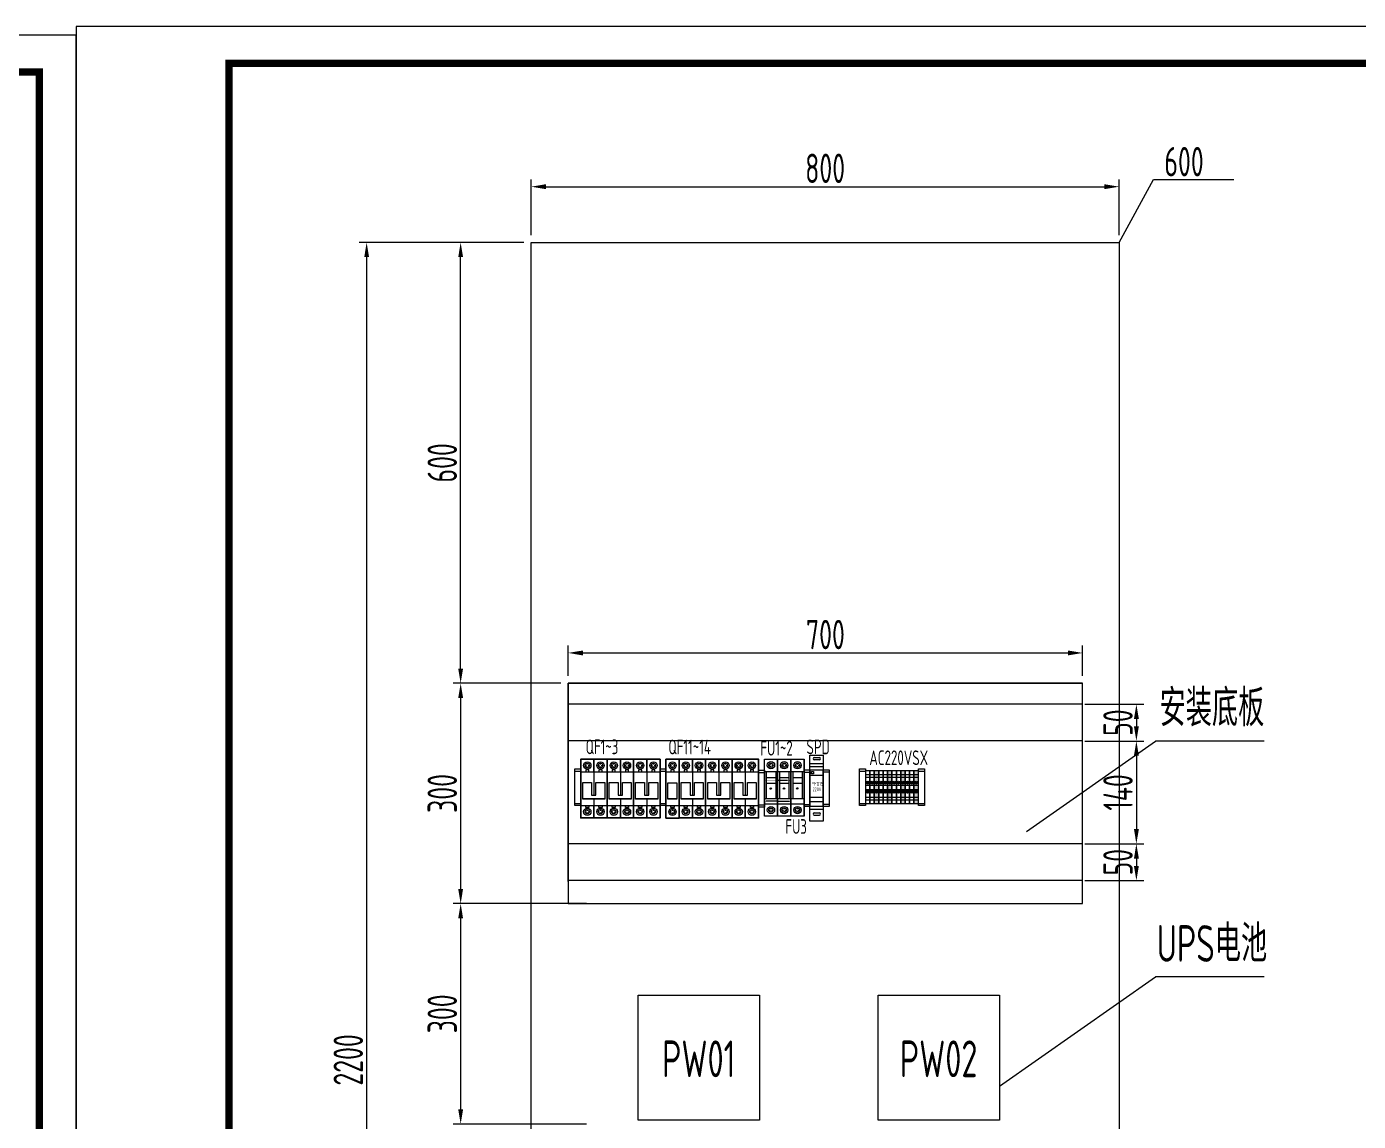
# Model space of a CAD drawing. Header units: millimetres. Extents: x 30557 to 235556, y -116603 to -73383.
# Drawn here: x 171200 to 173012, y -92186 to -90695 of the extents above; entities that cross this region are included whole.
import ezdxf
from ezdxf.enums import TextEntityAlignment as Align

# ---------------------------------------------------------------- set-up
doc = ezdxf.new("R2010")
doc.units = ezdxf.units.MM
for name, color, linetype in [('1', 3, 'Continuous'), ('AXIS', 4, 'Continuous'), ('文本层', 2, 'Continuous')]:
    doc.layers.add(name, color=color, linetype=linetype)
doc.layers.add('_0', color=7, linetype='Continuous', lineweight=25)
doc.layers.add('_Drawing', color=7, linetype='Continuous', lineweight=25)
doc.styles.add('supcon', font='sceie.shx', dxfattribs={"width": 0.75, "height": 40, "bigfont": 'sceic.shx'})
doc.dimstyles.new('supcon', dxfattribs={"dimtxt": 20, "dimasz": 20, "dimexe": 10, "dimexo": 10, "dimgap": 5, "dimtad": 1, "dimtoh": 1, "dimdec": 0, "dimzin": 0, "dimdsep": 46, "dimtxsty": 'supcon', "dimcen": 0.09, "dimclrd": 2, "dimclre": 2, "dimclrt": 2, "dimadec": 0, "dimazin": 0, "dimtfac": 1, "dimtdec": 0, "dimtofl": 0, "dimtmove": 0, "dimatfit": 3, "dimfxl": 1, "dimtolj": 1, "dimtzin": 0, "dimarcsym": 0})

# ---------------------------------------------------------------- blocks, each defined once
blk = doc.blocks.new('supcon图框')
at = {"linetype": 'Continuous'}
for p, q in [((6145.7, 4361.7), (1987.7, 4361.7)), ((1987.7, 4361.7), (1987.7, 1421.7)), ((6145.7, 1421.7), (6145.7, 4361.7))]:
    blk.add_line(p, q, dxfattribs=at)
at = {"linetype": 'Continuous', "const_width": 10}
blk.add_lwpolyline([(2195.7, 4311.7), (6095.7, 4311.7), (6095.7, 1471.7), (2195.7, 1471.7)], close=True, dxfattribs=at)
blk = doc.blocks.new('*D340')
at = {"layer": '_Drawing', "color": 2, "linetype": 'Continuous', "lineweight": -2}
for p, q in [((171876.3, -90989.2), (171652.5, -90989.2)), ((171662.5, -91009.2), (171662.5, -93169.2)), ((171876.3, -93189.2), (171652.5, -93189.2))]:
    blk.add_line(p, q, dxfattribs=at)
at = {"layer": '_Drawing', "color": 2}
for points in [[(171665.8, -91009.2), (171659.2, -91009.2), (171662.5, -90989.2)], [(171659.2, -93169.2), (171665.8, -93169.2), (171662.5, -93189.2)]]:
    blk.add_solid(points, dxfattribs=at)
at = {"layer": 'DEFPOINTS', "color": 0}
for p in [(171886.3, -90989.2), (171662.5, -93189.2), (171886.3, -93189.2)]:
    blk.add_point(p, dxfattribs=at)
at = {"layer": '_Drawing', "color": 2, "insert": (171637.5, -92101.9), "char_height": 40, "attachment_point": 5, "rotation": 90, "style": 'supcon'}
blk.add_mtext('\\A1;2200', dxfattribs=at)
blk = doc.blocks.new('*D341')
at = {"layer": '_Drawing', "color": 2, "linetype": 'Continuous', "lineweight": -2}
for p, q in [((171886.3, -90979.2), (171886.3, -90903.3)), ((172686.3, -90979.2), (172686.3, -90903.3)), ((171906.3, -90913.3), (172666.3, -90913.3))]:
    blk.add_line(p, q, dxfattribs=at)
at = {"layer": '_Drawing', "color": 2}
for points in [[(171906.3, -90909.9), (171906.3, -90916.6), (171886.3, -90913.3)], [(172666.3, -90916.6), (172666.3, -90909.9), (172686.3, -90913.3)]]:
    blk.add_solid(points, dxfattribs=at)
at = {"layer": 'DEFPOINTS', "color": 0}
for p in [(172686.3, -90913.3), (171886.3, -90989.2), (172686.3, -90989.2)]:
    blk.add_point(p, dxfattribs=at)
at = {"layer": '_Drawing', "color": 2, "insert": (172286.3, -90888.3), "char_height": 40, "attachment_point": 5, "style": 'supcon'}
blk.add_mtext('\\A1;800', dxfattribs=at)
blk = doc.blocks.new('*D345')
at = {"color": 2, "lineweight": -2}
for p, q in [((171876.3, -90989.2), (171780.4, -90989.2)), ((171790.4, -91569.2), (171790.4, -91009.2)), ((171926.7, -91589.2), (171780.4, -91589.2))]:
    blk.add_line(p, q, dxfattribs=at)
at = {"color": 2}
for points in [[(171793.7, -91009.2), (171787.1, -91009.2), (171790.4, -90989.2)], [(171787.1, -91569.2), (171793.7, -91569.2), (171790.4, -91589.2)]]:
    blk.add_solid(points, dxfattribs=at)
at = {"layer": 'DEFPOINTS', "color": 0}
for p in [(171790.4, -90989.2), (171886.3, -90989.2), (171936.7, -91589.2)]:
    blk.add_point(p, dxfattribs=at)
at = {"color": 2, "insert": (171765.4, -91289.2), "char_height": 40, "attachment_point": 5, "rotation": 90, "style": 'supcon'}
blk.add_mtext('\\A1;600', dxfattribs=at)
blk = doc.blocks.new('2P空开')
at = {"ltscale": 100}
for p, q in [((6397.4, 37021.3), (6397.4, 36972.3)), ((6397.4, 37021.3), (6397.4, 36972.3)), ((6397.4, 37021.3), (6397.4, 36972.3)), ((6397.4, 37021.3), (6397.4, 36972.3)), ((6397.4, 37021.3), (6397.4, 36972.3)), ((6415.4, 37021.3), (6415.4, 36941.3)), ((6415.4, 37021.3), (6415.4, 36941.3)), ((6415.4, 37021.3), (6415.4, 36941.3)), ((6415.4, 37021.3), (6415.4, 36941.3)), ((6379.4, 37004.3), (6397.4, 37004.3)), ((6385.4, 37012.8), (6387.2, 37012.8)), ((6388.4, 37013.9), (6388.4, 37015.8)), ((6388.4, 37009.8), (6388.4, 37011.6)), ((6389.5, 37012.8), (6391.4, 37012.8)), ((6397.4, 37004.3), (6415.4, 37004.3)), ((6403.4, 37012.8), (6405.2, 37012.8)), ((6406.4, 37013.9), (6406.4, 37015.8)), ((6406.4, 37009.8), (6406.4, 37011.6)), ((6407.5, 37012.8), (6409.4, 37012.8)), ((6397.4, 36966.9), (6397.4, 36941.3)), ((6397.4, 36966.9), (6397.4, 36941.3)), ((6397.4, 36966.9), (6397.4, 36941.3)), ((6397.4, 36966.9), (6397.4, 36941.3)), ((6397.4, 36966.9), (6397.4, 36941.3)), ((6379.4, 36958.3), (6397.4, 36958.3)), ((6385.4, 36949.8), (6387.2, 36949.8)), ((6388.4, 36958.3), (6393.5, 36958.3)), ((6388.4, 36952.8), (6388.4, 36950.9)), ((6388.4, 36948.6), (6388.4, 36946.8)), ((6389.5, 36949.8), (6391.4, 36949.8)), ((6397.4, 36958.3), (6415.4, 36958.3)), ((6403.4, 36949.8), (6405.2, 36949.8)), ((6406.4, 36958.3), (6411.5, 36958.3)), ((6406.4, 36952.8), (6406.4, 36950.9)), ((6406.4, 36948.6), (6406.4, 36946.8)), ((6407.5, 36949.8), (6409.4, 36949.8))]:
    blk.add_line(p, q, dxfattribs=at)
for p, q in [((6382.2, 36989.4), (6394.2, 36989.4)), ((6382.2, 36966.9), (6382.2, 36989.4)), ((6394.2, 36989.4), (6394.2, 36972.3)), ((6400.2, 36989.4), (6412.2, 36989.4)), ((6400.2, 36972.3), (6400.2, 36989.4)), ((6412.2, 36989.4), (6412.2, 36966.9)), ((6382.2, 36968), (6397.4, 36968)), ((6397.4, 36966.9), (6382.2, 36966.9)), ((6394.2, 36972.3), (6397.4, 36972.3)), ((6397.4, 36972.3), (6400.2, 36972.3)), ((6397.4, 36968), (6412.2, 36968)), ((6412.2, 36966.9), (6397.4, 36966.9))]:
    blk.add_line(p, q)
at = {"lineweight": 30}
for points in [[(6397.4, 36941.3), (6379.4, 36941.3), (6379.4, 37021.3), (6397.4, 37021.3)], [(6397.4, 37021.3), (6415.4, 37021.3), (6415.4, 36941.3), (6397.4, 36941.3)]]:
    blk.add_lwpolyline(points, dxfattribs=at)
at = {"ltscale": 100}
for points in [[(6397.4, 37004.3), (6397.4, 37021.3), (6379.4, 37021.3), (6379.4, 37004.3)], [(6397.4, 37004.3), (6397.4, 37021.3)], [(6397.4, 37021.3), (6397.4, 37004.3)], [(6415.4, 37004.3), (6415.4, 37021.3), (6397.4, 37021.3), (6397.4, 37004.3)], [(6379.4, 36958.3), (6379.4, 36941.3), (6397.4, 36941.3), (6397.4, 36958.3)], [(6397.4, 36958.3), (6397.4, 36941.3)], [(6397.4, 36941.3), (6397.4, 36958.3)], [(6397.4, 36958.3), (6397.4, 36941.3), (6415.4, 36941.3), (6415.4, 36958.3)]]:
    blk.add_lwpolyline(points, dxfattribs=at)
at = {"ltscale": 100, "const_width": 1}
for points in [[(6385.4, 37012.8), (6387.2, 37012.8)], [(6388.4, 37013.9), (6388.4, 37015.8)], [(6388.4, 37009.8), (6388.4, 37011.6)], [(6389.5, 37012.8), (6391.4, 37012.8)], [(6403.4, 37012.8), (6405.2, 37012.8)], [(6406.4, 37013.9), (6406.4, 37015.8)], [(6406.4, 37009.8), (6406.4, 37011.6)], [(6407.5, 37012.8), (6409.4, 37012.8)], [(6385.4, 36949.8), (6387.2, 36949.8)], [(6388.4, 36952.8), (6388.4, 36950.9)], [(6388.4, 36948.6), (6388.4, 36946.8)], [(6389.5, 36949.8), (6391.4, 36949.8)], [(6403.4, 36949.8), (6405.2, 36949.8)], [(6406.4, 36952.8), (6406.4, 36950.9)], [(6406.4, 36948.6), (6406.4, 36946.8)], [(6407.5, 36949.8), (6409.4, 36949.8)]]:
    blk.add_lwpolyline(points, dxfattribs=at)
at = {"ltscale": 100}
for points in [[(6386.3, 37004.3), (6390.5, 37004.3), (6390.5, 37006.8), (6386.3, 37006.8)], [(6404.3, 37004.3), (6408.5, 37004.3), (6408.5, 37006.8), (6404.3, 37006.8)], [(6386.3, 36958.3), (6390.5, 36958.3), (6390.5, 36955.7), (6386.3, 36955.7)], [(6404.3, 36958.3), (6408.5, 36958.3), (6408.5, 36955.7), (6404.3, 36955.7)]]:
    blk.add_lwpolyline(points, close=True, dxfattribs=at)
for centre, radius in [((6388.4, 37012.8), 5), ((6388.4, 37012.8), 3), ((6406.4, 37012.8), 5), ((6406.4, 37012.8), 3), ((6388.4, 36949.8), 5), ((6388.4, 36949.8), 3), ((6406.4, 36949.8), 5), ((6406.4, 36949.8), 3)]:
    blk.add_circle(centre, radius, dxfattribs=at)
at = {"layer": '1'}
for points in [[(6379.4, 37021.3), (6397.4, 37021.3)], [(6397.4, 37021.3), (6415.4, 37021.3)], [(6397.4, 37021.3), (6397.4, 37021.3)]]:
    blk.add_lwpolyline(points, dxfattribs=at)
at = {"layer": '_0'}
for points in [[(6397.4, 36941.3), (6379.4, 36941.3), (6379.4, 37021.3), (6397.4, 37021.3)], [(6397.4, 37021.3), (6415.4, 37021.3), (6415.4, 36941.3), (6397.4, 36941.3)]]:
    blk.add_lwpolyline(points, dxfattribs=at)
at = {"layer": 'AXIS', "linetype": 'ByBlock'}
blk.add_line((6379.4, 37021.3), (6397.4, 37021.3), dxfattribs=at)
blk = doc.blocks.new('1P空开')
at = {"ltscale": 100}
for p, q in [((6471.5, 37008.8), (6473.4, 37008.8)), ((6474.5, 37010), (6474.5, 37011.8)), ((6474.5, 37005.8), (6474.5, 37007.7)), ((6475.7, 37008.8), (6477.5, 37008.8)), ((6483.5, 37017.3), (6483.5, 36954.3)), ((6483.5, 37017.3), (6483.5, 36954.3)), ((6483.5, 37017.3), (6483.5, 36954.3)), ((6483.5, 37017.3), (6483.5, 36954.3)), ((6483.5, 37017.3), (6483.5, 36954.3)), ((6465.5, 37000.3), (6483.5, 37000.3)), ((6465.5, 36954.3), (6483.5, 36954.3)), ((6474.5, 36954.3), (6479.7, 36954.3)), ((6474.5, 36948.8), (6474.5, 36947)), ((6471.5, 36945.8), (6473.4, 36945.8)), ((6474.5, 36944.7), (6474.5, 36942.8)), ((6475.7, 36945.8), (6477.5, 36945.8))]:
    blk.add_line(p, q, dxfattribs=at)
for p, q in [((6468.4, 36985.4), (6480.4, 36985.4)), ((6468.4, 36963), (6468.4, 36985.4)), ((6480.4, 36985.4), (6480.4, 36963)), ((6468.4, 36964.1), (6480.4, 36964.1)), ((6480.4, 36963), (6468.4, 36963))]:
    blk.add_line(p, q)
at = {"lineweight": 30}
blk.add_lwpolyline([(6483.5, 36937.3), (6465.5, 36937.3), (6465.5, 37017.3), (6483.5, 37017.3)], dxfattribs=at)
at = {"ltscale": 100}
for points in [[(6483.5, 37000.3), (6483.5, 37017.3), (6465.5, 37017.3), (6465.5, 37000.3)], [(6483.5, 37000.3), (6483.5, 37017.3)], [(6483.5, 37017.3), (6483.5, 37000.3)], [(6465.5, 36954.3), (6465.5, 36937.3), (6483.5, 36937.3), (6483.5, 36954.3)], [(6483.5, 36954.3), (6483.5, 36937.3)], [(6483.5, 36937.3), (6483.5, 36954.3)]]:
    blk.add_lwpolyline(points, dxfattribs=at)
at = {"ltscale": 100, "const_width": 1}
for points in [[(6471.5, 37008.8), (6473.4, 37008.8)], [(6474.5, 37010), (6474.5, 37011.8)], [(6474.5, 37005.8), (6474.5, 37007.7)], [(6475.7, 37008.8), (6477.5, 37008.8)], [(6474.5, 36948.8), (6474.5, 36947)], [(6471.5, 36945.8), (6473.4, 36945.8)], [(6474.5, 36944.7), (6474.5, 36942.8)], [(6475.7, 36945.8), (6477.5, 36945.8)]]:
    blk.add_lwpolyline(points, dxfattribs=at)
at = {"ltscale": 100}
for points in [[(6472.4, 37000.3), (6476.6, 37000.3), (6476.6, 37002.9), (6472.4, 37002.9)], [(6472.4, 36954.3), (6476.6, 36954.3), (6476.6, 36951.8), (6472.4, 36951.8)]]:
    blk.add_lwpolyline(points, close=True, dxfattribs=at)
for centre, radius in [((6474.5, 37008.8), 5), ((6474.5, 37008.8), 3), ((6474.5, 36945.8), 5), ((6474.5, 36945.8), 3)]:
    blk.add_circle(centre, radius, dxfattribs=at)
at = {"layer": '1'}
for points in [[(6465.5, 37017.3), (6483.5, 37017.3)], [(6483.5, 37017.3), (6483.5, 37017.3)]]:
    blk.add_lwpolyline(points, dxfattribs=at)
at = {"layer": '_0'}
blk.add_lwpolyline([(6483.5, 36937.3), (6465.5, 36937.3), (6465.5, 37017.3), (6483.5, 37017.3)], dxfattribs=at)
at = {"layer": 'AXIS', "linetype": 'ByBlock'}
blk.add_line((6465.5, 37017.3), (6483.5, 37017.3), dxfattribs=at)
blk = doc.blocks.new('固定块')
for p, q in [((516096.3, 339845.1), (516104.3, 339845.1)), ((516096.3, 339795.1), (516096.3, 339845.1)), ((516096.3, 339842.1), (516104.3, 339842.1)), ((516104.3, 339845.1), (516104.3, 339795.1)), ((516096.3, 339798.1), (516104.3, 339798.1)), ((516104.3, 339795.1), (516096.3, 339795.1))]:
    blk.add_line(p, q)
blk = doc.blocks.new('SAKDU2.5')
at = {"color": 253}
for p, q in [((516132.1, 339835.7), (516138.1, 339835.7)), ((516132.1, 339832.2), (516138.1, 339832.2)), ((516133.4, 339824.8), (516136.8, 339824.8)), ((516133.4, 339824.5), (516136.8, 339824.5)), ((516132.1, 339821.4), (516138.1, 339821.4)), ((516132.1, 339815.4), (516138.1, 339815.4)), ((516132.1, 339804.7), (516138.1, 339804.7)), ((516133.4, 339812.3), (516136.8, 339812.3)), ((516133.4, 339812), (516136.8, 339812)), ((516132.1, 339801.2), (516138.1, 339801.2))]:
    blk.add_line(p, q, dxfattribs=at)
at = {"color": 253, "lineweight": -3}
blk.add_lwpolyline([(516132.1, 339796.2), (516138.1, 339796.2), (516138.1, 339840.7), (516132.1, 339840.7)], close=True, dxfattribs=at)
at = {"color": 253}
for centre, radius in [((516135.1, 339824.7), 2), ((516135.1, 339824.7), 1.7), ((516135.1, 339812.2), 2), ((516135.1, 339812.2), 1.7)]:
    blk.add_circle(centre, radius, dxfattribs=at)
blk = doc.blocks.new('SAKPE2.5')
h = blk.add_hatch(color=102)
h.dxf.hatch_style = 1
h.paths.add_polyline_path([(516130.2, 339840.7), (516127.2, 339840.7), (516127.2, 339835.7), (516130.2, 339835.7)])
h.paths.add_polyline_path([(516130.2, 339835.7), (516127.2, 339835.7), (516127.2, 339832.2), (516130.2, 339832.2)])
h.paths.add_polyline_path([(516130.2, 339832.2), (516127.2, 339832.2), (516127.2, 339821.4), (516130.2, 339821.4), (516130.2, 339822.7, -0.414214), (516128.2, 339824.7, -0.414214), (516130.2, 339826.7)])
h.paths.add_polyline_path([(516130.2, 339821.4), (516127.2, 339821.4), (516127.2, 339815.4), (516130.2, 339815.4)])
h.paths.add_polyline_path([(516130.2, 339814.2), (516130.2, 339815.4), (516127.2, 339815.4), (516127.2, 339804.7), (516130.2, 339804.7), (516130.2, 339810.2, -0.414214), (516128.2, 339812.2, -0.414214)])
h.paths.add_polyline_path([(516130.2, 339804.7), (516127.2, 339804.7), (516127.2, 339801.2), (516130.2, 339801.2)])
h.paths.add_polyline_path([(516130.2, 339801.2), (516127.2, 339801.2), (516127.2, 339796.2), (516130.2, 339796.2)])
h = blk.add_hatch(color=2)
h.dxf.hatch_style = 1
h.paths.add_polyline_path([(516133.2, 339840.7), (516130.2, 339840.7), (516130.2, 339835.7), (516133.2, 339835.7)])
h.paths.add_polyline_path([(516133.2, 339835.7), (516130.2, 339835.7), (516130.2, 339832.2), (516133.2, 339832.2)])
h.paths.add_polyline_path([(516133.2, 339832.2), (516130.2, 339832.2), (516130.2, 339826.7, -0.414214), (516132.2, 339824.7, -0.414214), (516130.2, 339822.7), (516130.2, 339821.4), (516133.2, 339821.4)])
h.paths.add_polyline_path([(516133.2, 339821.4), (516130.2, 339821.4), (516130.2, 339815.4), (516133.2, 339815.4)])
h.paths.add_polyline_path([(516133.2, 339815.4), (516130.2, 339815.4), (516130.2, 339814.2, -0.414214), (516132.2, 339812.2, -0.414214), (516130.2, 339810.2), (516130.2, 339804.7), (516133.2, 339804.7)])
h.paths.add_polyline_path([(516133.2, 339804.7), (516130.2, 339804.7), (516130.2, 339801.2), (516133.2, 339801.2)])
h.paths.add_polyline_path([(516133.2, 339801.2), (516130.2, 339801.2), (516130.2, 339796.2), (516133.2, 339796.2)])
for p, q in [((516127.2, 339835.7), (516133.2, 339835.7)), ((516127.2, 339832.2), (516133.2, 339832.2)), ((516128.6, 339824.8), (516131.9, 339824.8)), ((516128.6, 339824.5), (516131.9, 339824.5)), ((516127.2, 339821.4), (516133.2, 339821.4)), ((516127.2, 339815.4), (516133.2, 339815.4)), ((516127.2, 339804.7), (516133.2, 339804.7)), ((516128.6, 339812.3), (516131.9, 339812.3)), ((516128.6, 339812), (516131.9, 339812)), ((516127.2, 339801.2), (516133.2, 339801.2))]:
    blk.add_line(p, q)
at = {"lineweight": -3}
blk.add_lwpolyline([(516127.2, 339796.2), (516133.2, 339796.2), (516133.2, 339840.7), (516127.2, 339840.7)], close=True, dxfattribs=at)
for centre, radius in [((516130.2, 339824.7), 2), ((516130.2, 339824.7), 1.7), ((516130.2, 339812.2), 2), ((516130.2, 339812.2), 1.7)]:
    blk.add_circle(centre, radius)
blk = doc.blocks.new('*D347')
at = {"color": 2, "lineweight": -2}
for p, q in [((171926.7, -91589.2), (171780.4, -91589.2)), ((171790.4, -91609.2), (171790.4, -91869.2)), ((171926.7, -91889.2), (171780.4, -91889.2))]:
    blk.add_line(p, q, dxfattribs=at)
at = {"color": 2}
for points in [[(171793.7, -91609.2), (171787.1, -91609.2), (171790.4, -91589.2)], [(171787.1, -91869.2), (171793.7, -91869.2), (171790.4, -91889.2)]]:
    blk.add_solid(points, dxfattribs=at)
at = {"layer": 'DEFPOINTS', "color": 0}
for p in [(171936.7, -91589.2), (171790.4, -91889.2), (171936.7, -91889.2)]:
    blk.add_point(p, dxfattribs=at)
at = {"color": 2, "insert": (171765.4, -91739.2), "char_height": 40, "attachment_point": 5, "rotation": 90, "style": 'supcon'}
blk.add_mtext('\\A1;300', dxfattribs=at)
blk = doc.blocks.new('2P熔断器')
at = {"ltscale": 100}
h = blk.add_hatch(color=1, dxfattribs=at)
edge = h.paths.add_edge_path()
edge.add_arc((118510.7, 57853.7), 0.962, 0, 360)
h = blk.add_hatch(color=1, dxfattribs=at)
edge = h.paths.add_edge_path()
edge.add_arc((118528.7, 57853.7), 0.962, 0, 360)
at = {"lineweight": -3}
for p, q in [((118502, 57893.9), (118520, 57893.9)), ((118502, 57815.9), (118502, 57893.9)), ((118520, 57893.9), (118520, 57815.9)), ((118520, 57893.9), (118538, 57893.9)), ((118520, 57815.9), (118520, 57893.9)), ((118538, 57893.9), (118538, 57815.9)), ((118504.5, 57876.9), (118504.5, 57840.3)), ((118517.5, 57876.9), (118517.5, 57840.3)), ((118522.5, 57876.9), (118522.5, 57840.3)), ((118535.5, 57876.9), (118535.5, 57840.3)), ((118504.5, 57868.9), (118517.5, 57868.9)), ((118504.5, 57860.9), (118517.5, 57860.9)), ((118522.5, 57868.9), (118535.5, 57868.9)), ((118522.5, 57860.9), (118535.5, 57860.9)), ((118520, 57815.9), (118502, 57815.9)), ((118538, 57815.9), (118520, 57815.9))]:
    blk.add_line(p, q, dxfattribs=at)
at = {"ltscale": 100}
for p, q in [((118502, 57876.9), (118520, 57876.9)), ((118508, 57885.4), (118509.9, 57885.4)), ((118511, 57886.5), (118511, 57888.4)), ((118511, 57882.4), (118511, 57884.2)), ((118512.2, 57885.4), (118514, 57885.4)), ((118520, 57876.9), (118538, 57876.9)), ((118526, 57885.4), (118527.9, 57885.4)), ((118529, 57886.5), (118529, 57888.4)), ((118529, 57882.4), (118529, 57884.2)), ((118530.2, 57885.4), (118532, 57885.4)), ((118502, 57853.4), (118502, 57863.2)), ((118520, 57865.2), (118533.7, 57865.2)), ((118538, 57865.2), (118538.1, 57865.2)), ((118502, 57838.3), (118502, 57849.8)), ((118502, 57840.3), (118520, 57840.3)), ((118520, 57840.3), (118538, 57840.3)), ((118538, 57850.8), (118538, 57839.3)), ((118502, 57832.9), (118520, 57832.9)), ((118519.4, 57836.3), (118504.5, 57836.3)), ((118508, 57824.4), (118509.9, 57824.4)), ((118511, 57827.4), (118511, 57825.5)), ((118511, 57823.2), (118511, 57821.4)), ((118512.2, 57824.4), (118514, 57824.4)), ((118520, 57836.3), (118536.1, 57836.3)), ((118520, 57832.9), (118538, 57832.9)), ((118526, 57824.4), (118527.9, 57824.4)), ((118529, 57827.4), (118529, 57825.5)), ((118529, 57823.2), (118529, 57821.4)), ((118530.2, 57824.4), (118532, 57824.4))]:
    blk.add_line(p, q, dxfattribs=at)
at = {"ltscale": 100, "const_width": 1}
for points in [[(118508, 57885.4), (118509.9, 57885.4)], [(118511, 57886.5), (118511, 57888.4)], [(118511, 57882.4), (118511, 57884.2)], [(118512.2, 57885.4), (118514, 57885.4)], [(118526, 57885.4), (118527.9, 57885.4)], [(118529, 57886.5), (118529, 57888.4)], [(118529, 57882.4), (118529, 57884.2)], [(118530.2, 57885.4), (118532, 57885.4)], [(118508, 57824.4), (118509.9, 57824.4)], [(118511, 57827.4), (118511, 57825.5)], [(118511, 57823.2), (118511, 57821.4)], [(118512.2, 57824.4), (118514, 57824.4)], [(118526, 57824.4), (118527.9, 57824.4)], [(118529, 57827.4), (118529, 57825.5)], [(118529, 57823.2), (118529, 57821.4)], [(118530.2, 57824.4), (118532, 57824.4)]]:
    blk.add_lwpolyline(points, dxfattribs=at)
at = {"ltscale": 100, "const_width": 0.5}
for points in [[(118515.5, 57865.2), (118504.3, 57865.2, 0.414334), (118502.3, 57863.2), (118502.3, 57838.3, 0.414164), (118504.3, 57836.3), (118520, 57836.3)], [(118515.5, 57865.2), (118535.7, 57865.2, -0.414214), (118537.7, 57863.2), (118537.7, 57843)], [(118520, 57836.3), (118535.7, 57836.3, 0.414214), (118537.7, 57838.3), (118537.7, 57843)]]:
    blk.add_lwpolyline(points, format="xyb", dxfattribs=at)
at = {"ltscale": 100}
for centre, radius in [((118511, 57885.4), 5), ((118511, 57885.4), 3), ((118529, 57885.4), 5), ((118529, 57885.4), 3), ((118511, 57824.4), 5), ((118511, 57824.4), 3), ((118529, 57824.4), 5), ((118529, 57824.4), 3)]:
    blk.add_circle(centre, radius, dxfattribs=at)
at = {"color": 1, "ltscale": 100}
for centre in [(118510.7, 57853.7), (118528.7, 57853.7)]:
    blk.add_circle(centre, 0.962, dxfattribs=at)
blk = doc.blocks.new('PMD15-220')
for p, q in [((0, -11.6), (18, -11.6)), ((0, -15.4), (18, -15.4)), ((0, -69.8), (18, -69.8)), ((0, -73.6), (18, -73.6))]:
    blk.add_line(p, q)
for points in [[(0, 0), (18, 0), (18, -90), (0, -90)], [(0, -20), (18, -20), (18, -63.7), (0, -63.7)], [(0, -27.4), (18, -27.4), (18, -57.8), (0, -57.8)], [(2.2, -22.6), (4.8, -22.6), (4.8, -25.7), (2.2, -25.7)]]:
    blk.add_lwpolyline(points, close=True)
for points in [[(5.6, -3.4), (13, -3.4)], [(13, -6.3), (5.6, -6.3)], [(13, -78.9), (5.6, -78.9)], [(5.6, -81.7), (13, -81.7)]]:
    blk.add_lwpolyline(points)
for centre, start, end in [((5.6, -4.9), 90, 270), ((13, -4.9), 270, 90), ((5.6, -80.3), 90, 270), ((13, -80.3), 270, 90)]:
    blk.add_arc(centre, 1.41, start, end)
at = {"layer": '_Drawing', "style": 'supcon', "width": 0.75}
for s, p in [('PMD15', (2.1, -41.6)), ('220V', (3.7, -49.2))]:
    blk.add_text(s, height=5, dxfattribs=at).set_placement(p)
blk = doc.blocks.new('*D348')
at = {"color": 2, "lineweight": -2}
for p, q in [((171961.8, -91889.2), (171780.4, -91889.2)), ((171790.4, -91909.2), (171790.4, -92169.2)), ((171961.8, -92189.2), (171780.4, -92189.2))]:
    blk.add_line(p, q, dxfattribs=at)
at = {"color": 2}
for points in [[(171793.7, -91909.2), (171787.1, -91909.2), (171790.4, -91889.2)], [(171787.1, -92169.2), (171793.7, -92169.2), (171790.4, -92189.2)]]:
    blk.add_solid(points, dxfattribs=at)
at = {"layer": 'DEFPOINTS', "color": 0}
for p in [(171971.8, -91889.2), (171790.4, -92189.2), (171971.8, -92189.2)]:
    blk.add_point(p, dxfattribs=at)
at = {"color": 2, "insert": (171765.4, -92039.2), "char_height": 40, "attachment_point": 5, "rotation": 90, "style": 'supcon'}
blk.add_mtext('\\A1;300', dxfattribs=at)
blk = doc.blocks.new('*D353')
at = {"color": 2, "linetype": 'Continuous', "lineweight": -2}
for p, q in [((172639.8, -91617.8), (172719.8, -91617.8)), ((172709.8, -91637.8), (172709.8, -91647.8)), ((172639.8, -91667.8), (172719.8, -91667.8))]:
    blk.add_line(p, q, dxfattribs=at)
at = {"color": 2}
for points in [[(172713.2, -91637.8), (172706.5, -91637.8), (172709.8, -91617.8)], [(172706.5, -91647.8), (172713.2, -91647.8), (172709.8, -91667.8)]]:
    blk.add_solid(points, dxfattribs=at)
at = {"layer": 'DEFPOINTS', "color": 0}
for p in [(172629.8, -91617.8), (172629.8, -91667.8), (172709.8, -91667.8)]:
    blk.add_point(p, dxfattribs=at)
at = {"color": 2, "insert": (172684.8, -91642.8), "char_height": 40, "attachment_point": 5, "rotation": 90, "style": 'supcon'}
blk.add_mtext('\\A1;50', dxfattribs=at)
blk = doc.blocks.new('*D354')
at = {"color": 2, "linetype": 'Continuous', "lineweight": -2}
for p, q in [((172639.8, -91807.8), (172719.8, -91807.8)), ((172709.8, -91827.8), (172709.8, -91837.8)), ((172639.8, -91857.8), (172719.8, -91857.8))]:
    blk.add_line(p, q, dxfattribs=at)
at = {"color": 2}
for points in [[(172713.2, -91827.8), (172706.5, -91827.8), (172709.8, -91807.8)], [(172706.5, -91837.8), (172713.2, -91837.8), (172709.8, -91857.8)]]:
    blk.add_solid(points, dxfattribs=at)
at = {"layer": 'DEFPOINTS', "color": 0}
for p in [(172629.8, -91807.8), (172629.8, -91857.8), (172709.8, -91857.8)]:
    blk.add_point(p, dxfattribs=at)
at = {"color": 2, "insert": (172684.8, -91832.8), "char_height": 40, "attachment_point": 5, "rotation": 90, "style": 'supcon'}
blk.add_mtext('\\A1;50', dxfattribs=at)
blk = doc.blocks.new('*D355')
at = {"color": 2, "linetype": 'Continuous', "lineweight": -2}
for p, q in [((172639.8, -91667.8), (172719.8, -91667.8)), ((172709.8, -91687.8), (172709.8, -91787.7)), ((172639.8, -91807.7), (172719.8, -91807.7))]:
    blk.add_line(p, q, dxfattribs=at)
at = {"color": 2}
for points in [[(172713.2, -91687.8), (172706.5, -91687.8), (172709.8, -91667.8)], [(172706.5, -91787.7), (172713.2, -91787.7), (172709.8, -91807.7)]]:
    blk.add_solid(points, dxfattribs=at)
at = {"layer": 'DEFPOINTS', "color": 0}
for p in [(172629.8, -91667.8), (172629.8, -91807.7), (172709.8, -91807.7)]:
    blk.add_point(p, dxfattribs=at)
at = {"color": 2, "insert": (172684.8, -91737.8), "char_height": 40, "attachment_point": 5, "rotation": 90, "style": 'supcon'}
blk.add_mtext('\\A1;140', dxfattribs=at)
blk = doc.blocks.new('*D356')
at = {"color": 2, "lineweight": -2}
for p, q in [((171936.7, -91579.2), (171936.7, -91537.9)), ((172636.7, -91579.2), (172636.7, -91537.9)), ((171956.7, -91547.9), (172616.7, -91547.9))]:
    blk.add_line(p, q, dxfattribs=at)
at = {"color": 2}
for points in [[(171956.7, -91544.6), (171956.7, -91551.3), (171936.7, -91547.9)], [(172616.7, -91551.3), (172616.7, -91544.6), (172636.7, -91547.9)]]:
    blk.add_solid(points, dxfattribs=at)
at = {"layer": 'DEFPOINTS', "color": 0}
for p in [(172636.7, -91547.9), (171936.7, -91589.2), (172636.7, -91589.2)]:
    blk.add_point(p, dxfattribs=at)
at = {"color": 2, "insert": (172286.7, -91522.9), "char_height": 40, "attachment_point": 5, "style": 'supcon'}
blk.add_mtext('\\A1;700', dxfattribs=at)

msp = doc.modelspace()

# ---------------------------------------------------------------- hatches: boundary and pattern name
at = {"ltscale": 100}
h = msp.add_hatch(color=1, dxfattribs=at)
edge = h.paths.add_edge_path()
edge.add_arc((172248.3, -91732.4), 0.962, 0, 360)

# ---------------------------------------------------------------- linework, layer by layer
at = {"color": 2}
for p, q in [((172686.3, -90989.2), (172733.2, -90903.3)), ((172733.2, -90903.3), (172842.3, -90903.3))]:
    msp.add_line(p, q, dxfattribs=at)
for p, q in [((172286.3, -90989.2), (172686.3, -90989.2)), ((172686.3, -90989.2), (172686.3, -93189.2)), ((171936.7, -91589.2), (171936.7, -91889.2)), ((172636.7, -91889.2), (172636.7, -91589.2)), ((172636.7, -91617.7), (171936.7, -91617.7)), ((172560.5, -91790.9), (172736, -91668)), ((171936.7, -91889.2), (172636.7, -91889.2)), ((172523.6, -92137.5), (172736, -91988.7))]:
    msp.add_line(p, q)
at = {"ltscale": 100}
for p, q in [((172636.7, -91589.2), (171936.7, -91589.2)), ((172636.7, -91667.7), (171936.7, -91667.7)), ((172883.6, -91668), (172736, -91668)), ((172245.7, -91700.8), (172247.5, -91700.8)), ((172248.7, -91699.6), (172248.7, -91697.8)), ((172248.7, -91703.8), (172248.7, -91701.9)), ((172249.8, -91700.8), (172251.7, -91700.8)), ((172239.7, -91709.3), (172257.7, -91709.3)), ((172239.7, -91732.8), (172239.7, -91723)), ((172239.7, -91747.8), (172239.6, -91736.4)), ((172239.7, -91745.9), (172257.7, -91745.9)), ((172239.7, -91753.3), (172257.7, -91753.3)), ((172248.7, -91758.8), (172248.7, -91760.6)), ((172245.7, -91761.8), (172247.5, -91761.8)), ((172248.7, -91762.9), (172248.7, -91764.8)), ((172249.8, -91761.8), (172251.7, -91761.8)), ((172636.7, -91807.7), (171936.7, -91807.7)), ((172636.7, -91857.7), (171936.7, -91857.7)), ((172883.6, -91988.7), (172736, -91988.7))]:
    msp.add_line(p, q, dxfattribs=at)
at = {"lineweight": -3}
for p, q in [((172239.7, -91692.3), (172257.7, -91692.3)), ((172239.7, -91770.3), (172239.7, -91692.3)), ((172257.7, -91692.3), (172257.7, -91770.3)), ((172257.7, -91770.3), (172257.7, -91692.3)), ((172242.2, -91709.3), (172242.2, -91745.9)), ((172242.2, -91717.3), (172255.1, -91717.3)), ((172255.1, -91709.3), (172255.1, -91745.9)), ((172242.2, -91725.2), (172255.1, -91725.2)), ((172257.7, -91770.3), (172239.7, -91770.3))]:
    msp.add_line(p, q, dxfattribs=at)
at = {"ltscale": 100, "const_width": 1}
for points in [[(172245.7, -91700.8), (172247.5, -91700.8)], [(172248.7, -91699.6), (172248.7, -91697.8)], [(172248.7, -91703.8), (172248.7, -91701.9)], [(172249.8, -91700.8), (172251.7, -91700.8)], [(172248.7, -91758.8), (172248.7, -91760.6)], [(172245.7, -91761.8), (172247.5, -91761.8)], [(172248.7, -91762.9), (172248.7, -91764.8)], [(172249.8, -91761.8), (172251.7, -91761.8)]]:
    msp.add_lwpolyline(points, dxfattribs=at)
for points in [[(172032, -92013.9), (172197, -92013.9), (172197, -92183.9), (172032, -92183.9)], [(172358.6, -92013.9), (172523.6, -92013.9), (172523.6, -92183.9), (172358.6, -92183.9)]]:
    msp.add_lwpolyline(points, close=True)
at = {"ltscale": 100}
for centre, radius in [((172248.7, -91700.8), 5), ((172248.7, -91700.8), 3), ((172248.7, -91761.8), 5), ((172248.7, -91761.8), 3)]:
    msp.add_circle(centre, radius, dxfattribs=at)
at = {"color": 1, "ltscale": 100}
msp.add_circle((172248.3, -91732.4), 0.962, dxfattribs=at)
at = {"layer": '_Drawing'}
for p, q in [((171886.3, -90989.2), (172686.3, -90989.2)), ((171886.3, -93189.2), (171886.3, -90989.2))]:
    msp.add_line(p, q, dxfattribs=at)
at = {"layer": '_Drawing', "color": 1}
for p, q in [((171936.7, -91589.2), (172636.7, -91589.2)), ((171936.7, -91859.2), (171936.7, -91589.2))]:
    msp.add_line(p, q, dxfattribs=at)

# ---------------------------------------------------------------- block references
for name, p in [('supcon图框', (165121.6, -95068.7)), ('supcon图框', (169279.6, -95057.1)), ('PMD15-220', (172265.7, -91686.9)), ('2P熔断器', (53701.6, -149586.2)), ('固定块', (-344150.6, -431550.9)), ('固定块', (-344034.6, -431550.9)), ('固定块', (-343900.6, -431552.8)), ('固定块', (-343838.6, -431552.1)), ('固定块', (-343812.6, -431552)), ('固定块', (-343763, -431550.9)), ('SAKDU2.5', (-343790.9, -431549.1)), ('SAKDU2.5', (-343784.9, -431549.1)), ('SAKPE2.5', (-343774, -431549.1)), ('SAKDU2.5', (-343772.9, -431549.1)), ('SAKDU2.5', (-343766.9, -431549.1)), ('SAKPE2.5', (-343756, -431549.1)), ('SAKDU2.5', (-343754.9, -431549.1)), ('SAKDU2.5', (-343748.9, -431549.1)), ('SAKPE2.5', (-343738, -431549.1)), ('SAKDU2.5', (-343736.9, -431549.1)), ('SAKDU2.5', (-343730.9, -431549.1)), ('SAKPE2.5', (-343720, -431549.1)), ('固定块', (-343683, -431550.9))]:
    msp.add_blockref(name, p)
at = {"layer": '_Drawing', "lineweight": -3}
for name, p in [('2P空开', (165574.3, -128713.9)), ('2P空开', (165574.3, -128713.9)), ('2P空开', (165610.3, -128713.9)), ('2P空开', (165610.3, -128713.9)), ('2P空开', (165646.3, -128713.9)), ('2P空开', (165646.3, -128713.9)), ('1P空开', (165604.1, -128710)), ('2P空开', (165708.3, -128713.9)), ('2P空开', (165744.3, -128713.9)), ('2P空开', (165780.3, -128713.9))]:
    msp.add_blockref(name, p, dxfattribs=at)

# ---------------------------------------------------------------- texts
at = {"layer": '1', "color": 3, "style": 'supcon', "width": 0.75}
for s, p in [('FU1~2', (172198.2, -91687.7)), ('SPD', (172260.9, -91685.8)), ('AC220VSX', (172346.5, -91700.6)), ('FU3', (172232.3, -91794.2))]:
    msp.add_text(s, height=20, dxfattribs=at).set_placement(p)
at = {"layer": '_Drawing', "color": 7, "style": 'supcon', "width": 0.75}
for s, p in [('安装底板', (172812.6, -91620.2)), ('UPS电池', (172812.6, -91940.9))]:
    msp.add_text(s, height=50, dxfattribs=at).set_placement(p, align=Align.MIDDLE)
at = {"layer": '_Drawing', "color": 3, "style": 'supcon', "width": 0.75}
for s, p in [('QF1~3', (171960.5, -91685.8)), ('QF11~14', (172073.1, -91686))]:
    msp.add_text(s, height=20, dxfattribs=at).set_placement(p)
at = {"layer": '文本层', "color": 2, "style": 'supcon', "width": 0.75}
msp.add_text('600', height=40, dxfattribs=at).set_placement((172747.9, -90899.2))
at = {"layer": '文本层', "color": 7, "style": 'supcon', "width": 0.75}
for s, p in [('PW01', (172064.4, -92125.4)), ('PW02', (172387.9, -92125.4))]:
    msp.add_text(s, height=50, dxfattribs=at).set_placement(p)

# ---------------------------------------------------------------- dimensions: what is measured, and where the dimension line sits
for base, p1, p2, picture, middle in [((171790.4, -90989.2), (171936.7, -91589.2), (171886.3, -90989.2), '*D345', (171765.4, -91289.2)), ((171790.4, -91889.2), (171936.7, -91589.2), (171936.7, -91889.2), '*D347', (171765.4, -91739.2)), ((171790.4, -92189.2), (171971.8, -91889.2), (171971.8, -92189.2), '*D348', (171765.4, -92039.2))]:
    dim = msp.add_linear_dim(base=base, p1=p1, p2=p2, angle=90, dimstyle='supcon')
    dim.commit()
    dim.dimension.update_dxf_attribs({"geometry": picture, "text_midpoint": middle})
dim = msp.add_linear_dim(base=(172636.7, -91547.9), p1=(171936.7, -91589.2), p2=(172636.7, -91589.2), dimstyle='supcon')
dim.commit()
dim.dimension.update_dxf_attribs({"geometry": '*D356', "text_midpoint": (172286.7, -91522.9)})
at = {"linetype": 'Continuous'}
for base, p1, p2, picture, middle in [((172709.8, -91667.8), (172629.8, -91617.8), (172629.8, -91667.8), '*D353', (172709.8, -91642.8)), ((172709.8, -91807.7), (172629.8, -91667.8), (172629.8, -91807.7), '*D355', (172709.8, -91737.8)), ((172709.8, -91857.8), (172629.8, -91807.8), (172629.8, -91857.8), '*D354', (172709.8, -91832.8))]:
    dim = msp.add_linear_dim(base=base, p1=p1, p2=p2, angle=90, dimstyle='supcon', dxfattribs=at)
    dim.commit()
    dim.dimension.update_dxf_attribs({"geometry": picture, "text_midpoint": middle, "dimtype": 160})
at = {"layer": '_Drawing', "linetype": 'Continuous'}
dim = msp.add_linear_dim(base=(172686.3, -90913.3), p1=(171886.3, -90989.2), p2=(172686.3, -90989.2), dimstyle='supcon', dxfattribs=at)
dim.commit()
dim.dimension.update_dxf_attribs({"geometry": '*D341', "text_midpoint": (172286.3, -90888.3)})
dim = msp.add_linear_dim(base=(171662.5, -93189.2), p1=(171886.3, -90989.2), p2=(171886.3, -93189.2), angle=90, dimstyle='supcon', dxfattribs=at)
dim.commit()
dim.dimension.update_dxf_attribs({"geometry": '*D340', "text_midpoint": (171662.5, -92101.9), "dimtype": 160})

doc.saveas('drawing.dxf')
